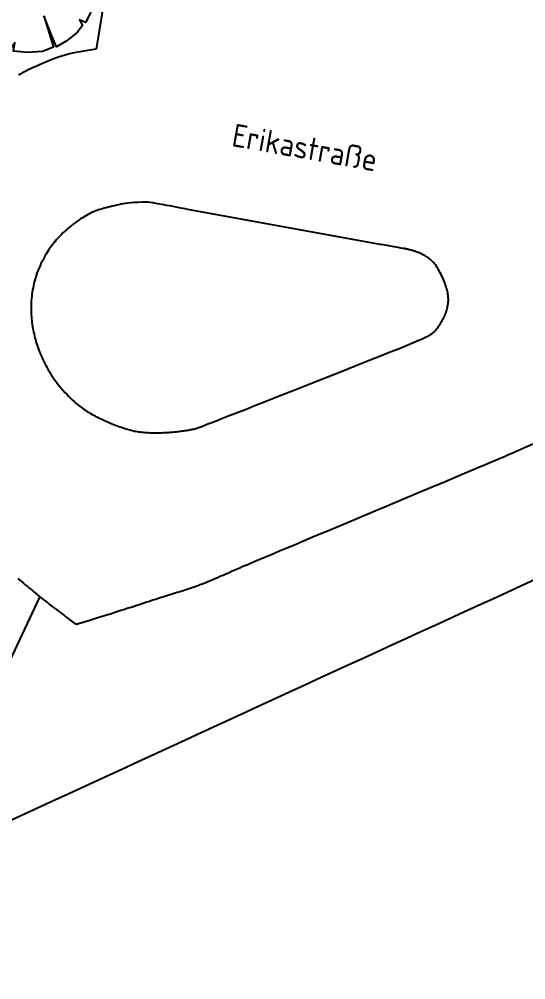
# Model space of a CAD drawing. Header units: metres. Extents: x -3 to 211, y 1 to 149.
# Drawn here: x 113.22 to 135.39, y 37.58 to 79.65 of the extents above; entities that cross this region are included whole.
import ezdxf

# ---------------------------------------------------------------- set-up
doc = ezdxf.new("R2010")
doc.units = ezdxf.units.M
doc.header["$LTSCALE"] = 25
doc.layers.get('0').update_dxf_attribs({"linetype": 'CONTINUOUS'})
for name, color, linetype in [('BG-GR-TXT-STR-NAM', 4, 'CONTINUOUS'), ('BT-OF-LIN-ABG', 4, 'CONTINUOUS'), ('BT-SM-SYM', 2, 'CONTINUOUS'), ('BV-SF-LIN-HOH', 5, 'CONTINUOUS')]:
    doc.layers.add(name, color=color, linetype=linetype)
doc.styles.get("Standard").update_dxf_attribs({"font": 'isocp.shx', "height": 0.5})

# ---------------------------------------------------------------- blocks, each defined once
blk = doc.blocks.new('BMIST')
blk.add_lwpolyline([(0.506, 0.041), (0.991, 0.004), (0.99, -0.167), (0.925, -0.378), (0.829, -0.566), (0.721, -0.503), (0.788, -0.605), (0.717, -0.704), (0.57, -0.828), (0.382, -0.947), (0.354, -0.933), (0.304, -0.846), (0.324, -0.92), (0.31, -0.952), (0.101, -1.03), (-0.27, -0.988), (-0.283, -0.927), (-0.239, -0.804), (-0.323, -0.896), (-0.431, -0.894), (-0.535, -0.836), (-0.705, -0.716), (-0.782, -0.629), (-0.791, -0.616), (-0.754, -0.569), (-0.509, -0.416), (-0.783, -0.559), (-0.822, -0.535), (-0.888, -0.433), (-0.937, -0.307), (-0.967, -0.23), (-0.853, -0.178), (-0.972, -0.169), (-0.984, -0.083), (-0.988, 0.019), (-0.995, 0.04), (-0.992, 0.149), (-0.949, 0.227), (-0.921, 0.255), (-0.876, 0.242), (-0.923, 0.274), (-0.939, 0.342), (-0.895, 0.442), (-0.824, 0.549), (-0.733, 0.621), (-0.69, 0.629), (-0.328, 0.267), (-0.694, 0.669), (-0.702, 0.7), (-0.639, 0.757), (-0.506, 0.838), (-0.406, 0.892), (-0.273, 0.943), (-0.233, 0.932), (-0.208, 0.851), (-0.194, 0.741), (-0.194, 0.938), (-0.164, 0.976), (-0.083, 0.986), (-0.013, 1.003), (0.083, 0.998), (0.192, 0.981), (0.295, 0.932), (0.305, 0.77), (0.361, 0.923), (0.531, 0.832), (0.714, 0.7), (0.82, 0.58), (0.752, 0.513), (0.846, 0.521), (0.916, 0.409), (0.976, 0.211), (0.999, 0.048), (0.879, 0.043)], close=True)
blk.add_circle((0, 0), 0.0866)

msp = doc.modelspace()

# ---------------------------------------------------------------- linework, layer by layer
at = {"layer": 'BT-OF-LIN-ABG'}
msp.add_line((114.122, 54.366), (109.741, 45.139), dxfattribs=at)
msp.add_lwpolyline([(98.075, 30.468, -0.000227), (98, 31.341, -0.007476), (97.984, 31.564, -0.009604), (97.942, 32.715, -0.007263), (97.937, 34.237, -0.007724), (97.96, 35.085, -0.003463), (98.053, 36.975, -0.014258), (98.113, 37.68, -0.118876), (98.142, 37.761, -0.138582), (98.178, 37.792, -0.000322), (116.504, 46.26, -0.000473), (127.645, 51.387, -0.000747), (147.807, 60.604)], format="xyb", dxfattribs=at)
at = {"layer": 'BV-SF-LIN-HOH'}
for p, q in [((117.517, 84.018), (116.583, 78.344)), ((120.505, 71.345), (129.09, 69.784))]:
    msp.add_line(p, q, dxfattribs=at)
for points in [[(116.583, 78.344), (116.207, 78.284), (115.894, 78.23), (115.634, 78.179), (115.419, 78.131), (115.238, 78.084), (115.081, 78.037), (114.939, 77.989), (114.803, 77.939), (114.664, 77.885), (114.523, 77.829), (114.383, 77.771), (114.245, 77.713), (114.113, 77.656), (113.988, 77.602), (113.873, 77.551), (113.77, 77.505), (113.682, 77.465), (113.606, 77.429), (113.539, 77.396), (113.48, 77.366), (113.425, 77.337), (113.372, 77.307), (113.318, 77.275), (113.261, 77.24), (113.198, 77.201)], [(118.857, 71.645), (118.616, 71.638), (118.413, 71.63), (118.243, 71.62), (118.101, 71.608), (117.979, 71.595), (117.872, 71.581), (117.775, 71.564), (117.681, 71.546), (117.585, 71.527), (117.488, 71.506), (117.391, 71.484), (117.294, 71.461), (117.2, 71.439), (117.11, 71.416), (117.025, 71.394), (116.945, 71.373), (116.873, 71.353), (116.807, 71.334), (116.746, 71.316), (116.688, 71.297), (116.632, 71.277), (116.577, 71.256), (116.522, 71.234), (116.464, 71.209), (116.404, 71.181), (116.341, 71.151), (116.275, 71.118), (116.206, 71.082), (116.135, 71.042), (116.061, 70.999), (115.985, 70.953), (115.907, 70.903), (115.828, 70.85), (115.747, 70.794), (115.666, 70.735), (115.585, 70.674), (115.505, 70.611), (115.426, 70.547), (115.349, 70.483), (115.275, 70.419), (115.204, 70.355), (115.136, 70.291), (115.071, 70.227), (115.008, 70.164), (114.947, 70.099), (114.889, 70.035), (114.831, 69.969), (114.775, 69.902), (114.721, 69.834), (114.667, 69.764), (114.614, 69.693), (114.562, 69.62), (114.51, 69.544), (114.46, 69.467), (114.41, 69.387), (114.361, 69.304), (114.313, 69.219), (114.266, 69.131), (114.22, 69.041), (114.175, 68.949), (114.132, 68.856), (114.091, 68.761), (114.052, 68.665), (114.015, 68.569), (113.981, 68.472), (113.949, 68.376), (113.92, 68.279), (113.893, 68.182), (113.869, 68.085), (113.847, 67.988), (113.827, 67.892), (113.809, 67.796), (113.794, 67.7), (113.78, 67.606), (113.769, 67.512), (113.76, 67.418), (113.752, 67.326), (113.747, 67.234), (113.743, 67.143), (113.741, 67.053), (113.74, 66.964), (113.742, 66.876), (113.744, 66.788), (113.749, 66.702), (113.754, 66.616), (113.762, 66.531), (113.77, 66.447), (113.781, 66.363), (113.792, 66.279), (113.805, 66.196), (113.819, 66.114), (113.835, 66.031), (113.852, 65.949), (113.87, 65.867), (113.889, 65.785), (113.91, 65.702), (113.932, 65.62), (113.956, 65.537), (113.981, 65.453), (114.008, 65.37), (114.037, 65.285), (114.067, 65.199), (114.1, 65.113), (114.134, 65.025), (114.171, 64.936), (114.21, 64.846), (114.252, 64.755), (114.295, 64.663), (114.341, 64.571), (114.389, 64.479), (114.439, 64.387), (114.491, 64.295), (114.545, 64.204), (114.602, 64.113), (114.66, 64.023), (114.721, 63.933), (114.785, 63.843), (114.851, 63.754), (114.919, 63.665), (114.991, 63.575), (115.066, 63.486), (115.142, 63.397), (115.221, 63.31), (115.301, 63.224), (115.382, 63.14), (115.462, 63.06), (115.543, 62.982), (115.622, 62.909), (115.7, 62.84), (115.777, 62.776), (115.852, 62.716), (115.926, 62.659), (115.999, 62.606), (116.071, 62.556), (116.141, 62.509), (116.211, 62.464), (116.28, 62.422), (116.348, 62.381), (116.416, 62.343), (116.482, 62.306), (116.548, 62.271), (116.612, 62.237), (116.676, 62.205), (116.739, 62.174), (116.802, 62.144), (116.863, 62.115), (116.925, 62.086), (116.988, 62.058), (117.051, 62.031), (117.116, 62.003), (117.183, 61.975), (117.253, 61.947), (117.324, 61.919), (117.398, 61.89), (117.473, 61.862), (117.548, 61.834), (117.622, 61.807), (117.694, 61.782), (117.764, 61.757), (117.83, 61.735), (117.892, 61.715), (117.951, 61.697), (118.006, 61.68), (118.06, 61.665), (118.112, 61.652), (118.165, 61.639), (118.218, 61.628), (118.272, 61.617), (118.329, 61.606), (118.388, 61.596), (118.449, 61.587), (118.512, 61.578), (118.578, 61.57), (118.645, 61.563), (118.715, 61.556), (118.786, 61.551), (118.86, 61.547), (118.934, 61.543), (119.01, 61.541), (119.087, 61.539), (119.164, 61.538), (119.241, 61.538), (119.318, 61.539), (119.394, 61.541), (119.469, 61.543), (119.542, 61.546), (119.613, 61.549), (119.683, 61.553), (119.751, 61.557), (119.816, 61.561), (119.879, 61.566), (119.939, 61.571), (119.996, 61.576), (120.051, 61.581), (120.104, 61.587), (120.156, 61.592), (120.207, 61.598), (120.258, 61.604), (120.309, 61.611), (120.362, 61.618), (120.415, 61.626), (120.469, 61.634), (120.523, 61.643), (120.576, 61.651), (120.628, 61.66), (120.677, 61.668), (120.722, 61.676), (120.764, 61.684), (120.801, 61.691), (120.833, 61.698), (120.862, 61.704), (120.887, 61.71), (120.91, 61.715), (120.93, 61.72), (120.948, 61.726), (120.966, 61.731), (120.983, 61.736), (121.004, 61.743), (121.032, 61.753), (121.073, 61.768), (121.13, 61.79), (121.207, 61.82), (121.309, 61.859), (121.439, 61.91), (121.603, 61.974), (121.805, 62.052), (122.048, 62.148), (122.339, 62.261), (122.68, 62.395), (123.077, 62.551), (123.534, 62.731), (124.055, 62.936), (124.641, 63.168), (125.277, 63.419), (125.942, 63.682), (126.617, 63.949), (127.283, 64.213), (127.919, 64.466), (128.506, 64.699), (129.024, 64.906), (129.458, 65.08), (129.813, 65.223), (130.099, 65.339), (130.325, 65.431), (130.5, 65.504), (130.634, 65.56), (130.737, 65.605), (130.819, 65.64), (130.886, 65.671), (130.943, 65.697), (130.991, 65.719), (131.031, 65.739), (131.066, 65.756), (131.096, 65.772), (131.123, 65.787), (131.149, 65.803), (131.174, 65.818), (131.201, 65.835), (131.227, 65.851), (131.253, 65.869), (131.278, 65.887), (131.303, 65.905), (131.328, 65.923), (131.352, 65.942), (131.374, 65.961), (131.397, 65.98), (131.419, 66.001), (131.44, 66.024), (131.463, 66.048), (131.486, 66.075), (131.51, 66.105), (131.535, 66.139), (131.561, 66.176), (131.589, 66.218), (131.618, 66.262), (131.648, 66.308), (131.677, 66.357), (131.706, 66.408), (131.735, 66.459), (131.763, 66.511), (131.789, 66.564), (131.814, 66.617), (131.838, 66.669), (131.86, 66.722), (131.881, 66.775), (131.9, 66.827), (131.917, 66.879), (131.933, 66.93), (131.947, 66.981), (131.96, 67.032), (131.97, 67.082), (131.98, 67.131), (131.987, 67.18), (131.993, 67.229), (131.997, 67.277), (132, 67.325), (132.001, 67.372), (132.001, 67.419), (131.999, 67.466), (131.995, 67.515), (131.989, 67.564), (131.982, 67.615), (131.972, 67.668), (131.96, 67.724), (131.946, 67.782), (131.93, 67.844), (131.911, 67.907), (131.89, 67.973), (131.867, 68.041), (131.842, 68.11), (131.815, 68.181), (131.785, 68.252), (131.753, 68.325), (131.72, 68.398), (131.685, 68.47), (131.649, 68.541), (131.612, 68.61), (131.575, 68.675), (131.539, 68.737), (131.503, 68.794), (131.468, 68.847), (131.434, 68.894), (131.401, 68.938), (131.367, 68.977), (131.334, 69.014), (131.301, 69.048), (131.266, 69.08), (131.231, 69.111), (131.195, 69.141), (131.157, 69.17), (131.12, 69.198), (131.081, 69.224), (131.043, 69.25), (131.005, 69.274), (130.967, 69.297), (130.93, 69.318), (130.894, 69.338), (130.858, 69.356), (130.823, 69.373), (130.788, 69.389), (130.752, 69.404), (130.716, 69.419), (130.678, 69.434), (130.639, 69.448), (130.598, 69.462), (130.556, 69.476), (130.513, 69.49), (130.47, 69.503), (130.429, 69.516), (130.389, 69.527), (130.352, 69.538), (130.318, 69.548), (130.287, 69.557), (130.26, 69.564), (130.235, 69.57), (130.212, 69.576), (130.19, 69.581), (130.169, 69.586), (130.148, 69.59), (130.126, 69.595), (130.102, 69.6), (130.066, 69.606), (130.01, 69.617), (129.924, 69.632), (129.799, 69.655), (129.624, 69.687), (129.391, 69.729), (129.09, 69.784)], [(113.167, 55.158), (113.247, 55.09), (113.328, 55.022), (113.408, 54.954), (113.489, 54.886), (113.569, 54.82), (113.648, 54.754), (113.724, 54.691), (113.797, 54.631), (113.867, 54.574), (113.932, 54.521), (113.991, 54.473), (114.043, 54.43), (114.089, 54.393), (114.129, 54.36), (114.166, 54.331), (114.201, 54.303), (114.236, 54.275), (114.272, 54.246), (114.313, 54.214), (114.359, 54.178), (114.412, 54.136), (114.472, 54.089), (114.538, 54.038), (114.609, 53.982), (114.685, 53.923), (114.765, 53.861), (114.848, 53.796), (114.935, 53.73), (115.023, 53.663), (115.112, 53.596), (115.199, 53.531), (115.283, 53.467), (115.364, 53.408), (115.438, 53.354), (115.504, 53.306), (115.561, 53.265), (115.607, 53.233), (115.644, 53.208), (115.672, 53.19), (115.694, 53.178), (115.71, 53.17), (115.722, 53.166), (115.731, 53.164), (115.74, 53.164), (115.748, 53.164), (115.758, 53.166), (115.773, 53.169), (115.794, 53.174), (115.823, 53.183), (115.863, 53.195), (115.915, 53.21), (115.982, 53.231), (116.065, 53.257), (116.162, 53.287), (116.272, 53.322), (116.394, 53.36), (116.525, 53.401), (116.663, 53.445), (116.807, 53.49), (116.955, 53.537), (117.105, 53.584), (117.254, 53.631), (117.4, 53.678), (117.54, 53.722), (117.672, 53.764), (117.793, 53.803), (117.9, 53.837), (117.992, 53.866), (118.065, 53.889), (118.123, 53.907), (118.168, 53.922), (118.204, 53.934), (118.235, 53.943), (118.263, 53.953), (118.292, 53.962), (118.325, 53.973), (118.365, 53.986), (118.411, 54.001), (118.464, 54.019), (118.522, 54.038), (118.585, 54.059), (118.652, 54.081), (118.723, 54.105), (118.797, 54.129), (118.874, 54.155), (118.952, 54.181), (119.032, 54.207), (119.113, 54.234), (119.193, 54.26), (119.273, 54.286), (119.352, 54.312), (119.429, 54.337), (119.504, 54.361), (119.577, 54.383), (119.648, 54.406), (119.718, 54.427), (119.787, 54.448), (119.856, 54.469), (119.924, 54.49), (119.993, 54.511), (120.062, 54.532), (120.131, 54.553), (120.201, 54.574), (120.27, 54.595), (120.339, 54.616), (120.406, 54.637), (120.473, 54.658), (120.538, 54.678), (120.601, 54.699), (120.663, 54.719), (120.722, 54.739), (120.78, 54.758), (120.837, 54.777), (120.891, 54.796), (120.944, 54.815), (120.995, 54.833), (121.045, 54.851), (121.093, 54.869), (121.142, 54.888), (121.191, 54.907), (121.242, 54.927), (121.296, 54.948), (121.352, 54.971), (121.413, 54.996), (121.478, 55.024), (121.548, 55.053), (121.622, 55.085), (121.7, 55.119), (121.782, 55.154), (121.867, 55.191), (121.956, 55.23), (122.047, 55.27), (122.141, 55.311), (122.238, 55.354), (122.338, 55.397), (122.439, 55.442), (122.544, 55.487), (122.65, 55.534), (122.759, 55.581), (122.871, 55.629), (122.984, 55.678), (123.101, 55.727), (123.22, 55.778), (123.344, 55.831), (123.472, 55.885), (123.606, 55.941), (123.746, 56), (123.892, 56.061), (124.046, 56.126), (124.217, 56.198), (124.415, 56.281), (124.648, 56.38), (124.928, 56.497), (125.262, 56.638), (125.661, 56.805), (126.135, 57.005), (126.688, 57.237), (127.306, 57.497), (127.969, 57.775), (128.658, 58.065), (129.354, 58.358), (130.038, 58.645), (130.69, 58.919), (131.29, 59.172), (131.825, 59.396), (132.294, 59.594), (132.703, 59.766), (133.058, 59.915), (133.363, 60.044), (133.625, 60.154), (133.848, 60.248), (134.037, 60.328), (134.198, 60.397), (134.335, 60.455), (134.451, 60.504), (134.55, 60.546), (134.635, 60.583), (134.71, 60.615), (134.779, 60.645), (134.845, 60.674), (134.935, 60.713), (135.171, 60.817), (135.699, 61.049)]]:
    msp.add_lwpolyline(points, dxfattribs=at)
msp.add_lwpolyline([(120.505, 71.345, -0.000022), (118.857, 71.645)], format="xyb", dxfattribs=at)

# ---------------------------------------------------------------- block references
at = {"layer": 'BT-SM-SYM', "xscale": 2.961179746994242, "yscale": 2.961179746994242, "zscale": 2.961179746994242, "rotation": 291.3416415959789}
msp.add_blockref('BMIST', (113.639, 81.151), dxfattribs=at)

# ---------------------------------------------------------------- texts
at = {"layer": 'BG-GR-TXT-STR-NAM'}
msp.add_text('Erikastraße', height=1, rotation=349.9304, dxfattribs=at).set_placement((122.478, 74.099))

doc.saveas('drawing.dxf')
